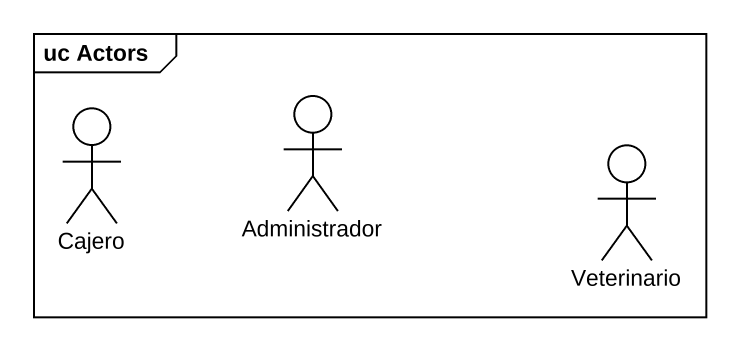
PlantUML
@startuml
mainframe uc Actors
actor Cajero
actor Administrador
actor Veterinario
@enduml
